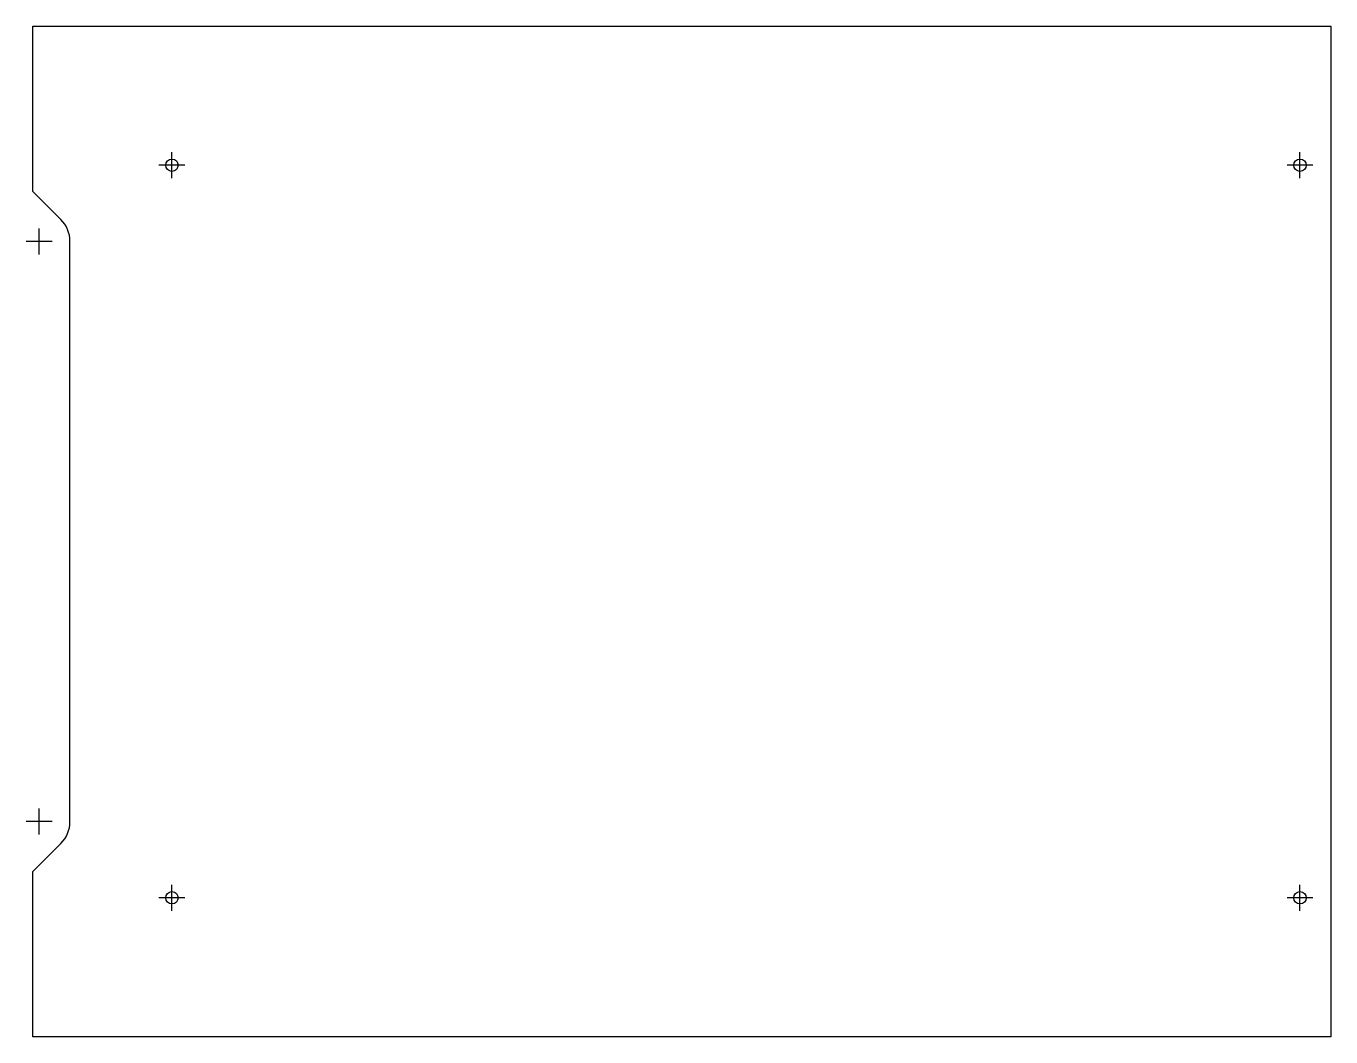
# Model space of a CAD drawing. Extents: x 85 to 507, y -215 to 112.
import ezdxf

# ---------------------------------------------------------------- set-up
doc = ezdxf.new("R2010")
doc.units = 0
doc.layers.get('0').update_dxf_attribs({"linetype": 'CONTINUOUS'})

msp = doc.modelspace()

# ---------------------------------------------------------------- linework, layer by layer
at = {"color": 7}
for points in [[(507, 112.240157), (507, -214.759843), (87, -214.759843), (87, -161.259843), (96.071, -152.188843)], [(96.071, 49.669157), (87, 58.740157), (87, 112.240157), (507, 112.240157), (507, -214.759843)], [(87, 112.240157), (507, 112.240157)], [(87, 58.740157), (87, 112.240157)], [(132, 63.040157), (132, 71.440157)], [(497, 63.040157), (497, 71.440157)], [(136.2, 67.240157), (127.8, 67.240157)], [(501.2, 67.240157), (492.8, 67.240157)], [(96.071, 49.669157), (87, 58.740157)], [(89, 38.398157), (89, 46.798157)], [(93.2, 42.598157), (84.8, 42.598157)], [(99, -145.117743), (99, 42.598057)], [(99, -145.117743), (99, 42.598057)], [(89, -149.317843), (89, -140.917843)], [(93.2, -145.117843), (84.8, -145.117843)], [(87, -161.259843), (96.071, -152.188843)], [(87, -214.759843), (87, -161.259843)], [(132, -173.959843), (132, -165.559843)], [(497, -173.959843), (497, -165.559843)], [(136.2, -169.759843), (127.8, -169.759843)], [(501.2, -169.759843), (492.8, -169.759843)], [(507, -214.759843), (87, -214.759843)]]:
    msp.add_lwpolyline(points, dxfattribs=at)
for points in [[(130, 67.240157), (130, 68.345157), (130.895, 69.240157), (132, 69.240157)], [(130, 67.240157), (130, 68.345157), (130.895, 69.240157), (132, 69.240157)], [(132, 69.240157), (133.105, 69.240157), (134, 68.345157), (134, 67.240157)], [(132, 69.240157), (133.105, 69.240157), (134, 68.345157), (134, 67.240157)], [(495, 67.240157), (495, 68.345157), (495.895, 69.240157), (497, 69.240157)], [(495, 67.240157), (495, 68.345157), (495.895, 69.240157), (497, 69.240157)], [(497, 69.240157), (498.105, 69.240157), (499, 68.345157), (499, 67.240157)], [(497, 69.240157), (498.105, 69.240157), (499, 68.345157), (499, 67.240157)], [(132, 65.240157), (130.895, 65.240157), (130, 66.135157), (130, 67.240157)], [(132, 65.240157), (130.895, 65.240157), (130, 66.135157), (130, 67.240157)], [(134, 67.240157), (134, 66.135157), (133.105, 65.240157), (132, 65.240157)], [(134, 67.240157), (134, 66.135157), (133.105, 65.240157), (132, 65.240157)], [(497, 65.240157), (495.895, 65.240157), (495, 66.135157), (495, 67.240157)], [(497, 65.240157), (495.895, 65.240157), (495, 66.135157), (495, 67.240157)], [(499, 67.240157), (499, 66.135157), (498.105, 65.240157), (497, 65.240157)], [(499, 67.240157), (499, 66.135157), (498.105, 65.240157), (497, 65.240157)], [(99, 42.598057), (99, 45.250157), (97.946, 47.793757), (96.071, 49.669157)], [(99, 42.598057), (99, 45.250157), (97.946, 47.793757), (96.071, 49.669157)], [(96.071, -152.188843), (97.946, -150.313443), (99, -147.769843), (99, -145.117743)], [(96.071, -152.188843), (97.946, -150.313443), (99, -147.769843), (99, -145.117743)], [(130, -169.759843), (130, -168.654843), (130.895, -167.759843), (132, -167.759843)], [(130, -169.759843), (130, -168.654843), (130.895, -167.759843), (132, -167.759843)], [(132, -167.759843), (133.105, -167.759843), (134, -168.654843), (134, -169.759843)], [(132, -167.759843), (133.105, -167.759843), (134, -168.654843), (134, -169.759843)], [(495, -169.759843), (495, -168.654843), (495.895, -167.759843), (497, -167.759843)], [(495, -169.759843), (495, -168.654843), (495.895, -167.759843), (497, -167.759843)], [(497, -167.759843), (498.105, -167.759843), (499, -168.654843), (499, -169.759843)], [(497, -167.759843), (498.105, -167.759843), (499, -168.654843), (499, -169.759843)], [(132, -171.759843), (130.895, -171.759843), (130, -170.864843), (130, -169.759843)], [(132, -171.759843), (130.895, -171.759843), (130, -170.864843), (130, -169.759843)], [(134, -169.759843), (134, -170.864843), (133.105, -171.759843), (132, -171.759843)], [(134, -169.759843), (134, -170.864843), (133.105, -171.759843), (132, -171.759843)], [(497, -171.759843), (495.895, -171.759843), (495, -170.864843), (495, -169.759843)], [(497, -171.759843), (495.895, -171.759843), (495, -170.864843), (495, -169.759843)], [(499, -169.759843), (499, -170.864843), (498.105, -171.759843), (497, -171.759843)], [(499, -169.759843), (499, -170.864843), (498.105, -171.759843), (497, -171.759843)]]:
    msp.add_open_spline(points, degree=3, dxfattribs=at)

doc.saveas('drawing.dxf')
